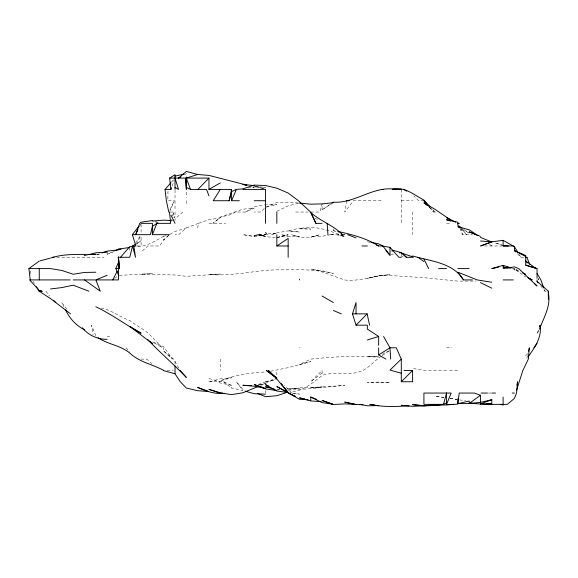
<?xml version="1.0" encoding="UTF-8"?>
<svg xmlns="http://www.w3.org/2000/svg" width="578" height="578" viewBox="0 0 578 578"><rect width="100%" height="100%" fill="white"/><g stroke="black" fill="none" stroke-linecap="round" stroke-linejoin="round"><path stroke-width="0.43" stroke-dasharray="2.89 2.17" d="M30.367 273.827L30.432 269.478M167.988 191.152L167.822 200.725L174.339 200.725L169.816 211.23M346.656 200.725L344.719 212.039L353.44 200.725L383.236 200.725M197.647 227.992L198.456 223.354L208.961 219.727L220.276 217.827L212.892 223.354L220.276 217.169L242.897 209.2L254.212 208.051L245.607 212.039L234.798 212.039L231.59 214.409L220.276 217.169M526.883 358.244L527.504 355.629M171.341 220.926L171.803 219.315M172.721 216.078L173.877 212.039L169.47 212.039M538.429 330.009L537.049 334.033L539.05 330.009M172.071 186.181L174.137 180.524M172.663 215.269L173.877 212.039M136.603 244.364L140.707 235.477M139.529 226.583L140.692 224.163M169.975 209.612L174.339 200.725M135.772 242.962L140.599 235.419M175.018 216.324L173.942 217.733L175.018 216.324L175.018 212.039M171.5 182.092L173.848 179.433M168.617 235.253L163.704 239.928L159.607 245.982L147.816 245.982L141.083 252.087M264.291 208.499L260.577 212.039L254.212 212.039M168.819 235.253L163.704 239.928L163.704 236.308L166.175 235.607M198.456 223.354L186.333 227.934L178.718 234.668L175.018 234.668M182.908 212.039L175.018 218.874L175.018 220.63M114.69 278.415L117.197 276.414M381.487 356.127C374.84 360.311 369.985 366.914 362.876 370.426C350.087 376.683 335.348 370.809 322.091 375.462C312.575 382.961 302.605 391.609 289.896 392.187M322.091 373.056L310.783 381.74L322.091 370.426L322.091 375.462M136.74 243.902L141.083 240.788L136.813 243.381M382.195 355.643L389.977 350.311L381.675 354.538M310.783 212.039L319.815 212.039L322.091 203.897L322.091 209.792L331.996 203.145M322.091 209.792L331.902 203.622M171.326 221.114L173.544 219.77M245.607 212.039L254.212 206.96L264.659 204.814M184.006 174.953L186.333 173.602L186.333 176.283M169.954 234.263L175.018 231.467L186.333 227.934M163.704 236.308C155.301 240.867 146.588 246.539 136.726 246.842M254.212 236.077L256.914 234.668L265.526 234.617L254.212 236.655L242.897 234.668L254.212 236.077L254.212 236.655M276.84 211.31L288.155 205.826L299.469 203.073L288.155 202.177L276.84 202.524L266.335 206.975M107.14 251.885L107.14 254.248L113.606 251.351M260.678 385.432L276.009 378.684M107.14 254.248L114.415 251.488M258.25 384.493L266.01 381.74M96.634 254.826L99.864 253.677M265.526 381.877L276.009 378.604M209.879 381.74L220.276 378.807L231.59 377.788L220.276 380.743C234.74 375.216 250.093 372.629 265.526 372.022M310.783 237.197L319.8 234.668L310.783 237.197L299.469 237.218L291.55 234.668L299.469 236.749L288.155 236.373L281.132 234.668L288.155 235.969L276.84 237.435M84.511 254.053L84.511 255.823L87.126 255.122M96.699 254.884L101.916 253.511M276.84 237.637L288.155 234.668L278.582 237.009M266.4 207.105L276.84 204.569L266.4 204.626M258.568 385.006L265.526 383.517L258.568 384.926M266.082 381.74L276.84 379.623M390.844 254.58L393.459 254.082M248.121 187.937L254.212 186.86L265.526 187.388L254.212 186.513L264.659 188.977M270.641 371.228L288.155 367.666L310.783 361.568L299.469 364.595L310.783 359.097C333.275 356.872 356.077 355.253 378.662 356.98L367.348 356.828L377.788 356.135M84.511 255.823L87.993 255.36M268.134 233.909L276.84 233.1L271.133 234.668L276.84 232.876L288.155 230.868L299.469 232.053L288.155 230.897L299.469 228.144L310.783 229.061L299.469 228.823C315.017 224.575 330.471 230.962 344.719 236.778L337.682 234.668L344.719 236.192L333.405 234.336L329.828 234.668L333.405 234.22L322.091 236.236L310.783 236.944M119.321 275.359L152.39 273.64L141.083 274.131L175.018 274.984L186.333 276.298L220.276 274.044L208.961 274.463C231.764 276.631 254.147 270.338 276.84 269.839C295.741 269.89 314.902 268.691 333.405 273.452L322.091 270.714L310.783 269.175L322.091 271.956L344.719 279.983C360.166 281.818 374.717 275.186 389.977 274.68L378.662 275.894L367.348 278.358L378.662 275.735L389.977 275.482L423.912 277.693L457.855 281.118L476.127 281.053M288.155 390.128L299.469 389.586L344.719 385.41L310.783 387.715L322.091 386.949L299.469 387.917L288.155 389.232L299.469 388.315L286.413 388.597M401.291 253.019L401.291 256.379L403.025 256.314M264.175 234.668L265.526 234.617L254.212 235.499L265.526 235.925L257.427 234.668L265.526 236.445L259.247 234.668L265.526 236.684L275.973 237.565M277.707 389.724L279.449 389.716M401.291 200.725L412.598 200.725M423.912 200.725L418.645 200.725L413.812 195.819M295.661 212.039L308.168 212.039M429.548 207.379L433.493 212.039L435.227 212.039L432.712 209.525M208.961 223.354L225.666 223.354M446.541 223.354L451.086 223.354M459.878 228.202L462.573 234.668L472.334 234.668M136.813 245.982L141.083 245.982L141.083 235.802M484.516 245.982L502.26 245.982M56.709 257.289L104.011 257.289M517.346 253.634L520.857 257.289L525.734 257.289M540.755 285.973L544.996 291.233L548.363 291.233M107.14 336.49L109.733 336.49M299.469 347.797L300.047 347.797M446.541 347.797L451.931 347.797M141.083 359.111L146.826 359.111L151.776 363.656M167.136 370.426L173.147 370.426M446.541 370.426L423.912 370.426L412.598 368.396M449.547 370.426L457.855 370.426M208.961 381.74L223.534 381.74L231.59 385.353L231.59 388.055L242.897 390.497L236.366 381.74L242.897 389.37L245.325 390.157M488.424 393.054L490.953 393.054M401.291 256.379L403.025 256.437M276.84 389.731L279.449 389.825M443.933 397.411L435.227 396.335L443.933 397.498M292.439 393.17L299.469 394.117L292.519 393.17M450.024 398.394L456.981 399.47M459.597 399.882L465.687 400.821M450.024 398.293L457.855 399.55M333.405 228.881L333.405 230.6L336.02 231.077M231.59 385.353L220.276 382.947L217.523 381.74M101.049 308.038C111.496 309.844 119.805 317.17 129.768 320.458C136.762 326.295 145.345 329.453 151.515 336.49L162.331 347.797L152.39 341.793L163.704 346.684L172.374 359.111L163.704 351.128L163.704 347.797M154.933 221.75L157.469 222.436M252.6 187.164L254.212 187.619L252.6 187.07M208.961 378.503L220.276 381.74M511.906 268.105L513.502 268.604M503.106 245.412L495.028 242.868L502.304 245.151M256.639 186.369L265.526 189.179M155.778 221.677L158.314 222.516M314.822 218.376L318.052 219.481M367.348 241.582L369.776 242.522M516.038 270.396L520.077 272.079M333.405 230.6L338.73 232.97M515.93 269.384L520.453 271.711M461.627 228.823L468.411 232.739M464.221 229.726L469.17 233.172M515.836 269.673L525.734 277.122M489.667 244.371L491.784 245.982L489.79 244.284M223.534 381.74L231.59 388.055M513.018 268.604L514.42 269.724M163.704 351.128L173.617 359.111L178.79 368.128M429.237 207.155L435.227 212.039M391.248 250.621L392.52 251.733M291.652 393.054L284.224 385.468M461.338 229.04L466.562 234.668L462.212 229.011M126.127 347.797L129.768 352.356M429.591 207.09L433.493 212.039M66.752 309.006L61.882 302.764L63.941 306.73M45.9 291.233L49.535 295.972M32.989 281.327L34.434 283.43M519.015 254.255L520.857 257.289M95.825 335.637L91.454 325.176L93.08 334.749M544.404 289.614L544.996 291.233M460.767 228.202L462.573 234.668M538.32 278.293L538.747 279.918L538.486 278.184M412.598 212.039L412.598 234.668M401.291 189.411L401.291 223.354M276.84 372.051L276.84 377.34M265.526 390.511L265.526 393.054M220.276 359.111L220.276 370.426M186.333 192.113L186.333 197.647M186.333 200.725L186.333 204.995M175.018 190.068L175.018 200.01M175.018 200.725L175.018 210.565M175.018 361.236L175.018 364.219M141.083 224.322L141.083 233.057M129.768 247.348L129.768 252.073M527.635 353.808L525.734 355.607L527.635 353.808M378.662 382.101L367.348 382.426L389.977 382.665L378.662 382.101"/><path stroke-width="0.87" d="M548.363 296.052L548.37 291.233M70.545 313.861L50.575 298.624L39.261 291.254L39.261 290.452L42.078 291.233L39.239 291.233L39.261 290.452L29.601 279.918L70.133 279.918M458.722 403.408L469.17 403.617L469.17 401.031L457.855 403.675L459.207 393.054L474.43 393.054L480.484 395.251L480.484 402.367L469.17 403.48L480.484 395.251M516.956 385.223L517.556 381.74L516.573 393.054L514.42 398.394L507.318 404.369L503.106 404.369M220.276 189.411L213.246 200.725L229.155 200.725L231.59 189.411L208.961 189.411L208.961 178.096L186.333 178.096L190.494 189.411L206.519 189.411L208.961 195.848M528.53 351.279L529.354 347.797L528.321 359.111L522.866 370.426L516.436 390.627M135.389 244.248L132.543 245.982L129.768 257.289L117.955 257.289M229.155 200.725L231.59 191.636L236.359 189.411L242.897 188.854L254.212 185.09L265.526 185.516L276.84 188.197L288.155 193.045L298.443 200.725L310.559 212.039M378.662 345.362L378.662 336.49L367.348 329.077L367.348 325.176L356.034 325.176L352.493 313.861L356.034 302.547L356.034 313.861M539.534 326.787L540.083 325.176C542.063 337.473 534.715 347.392 528.133 356.85M168.783 212.039L166.37 200.725L165.041 189.411L170.893 189.411L171.485 187.799M169.433 234.668L152.39 234.668L156.884 223.354L170.647 223.354L169.47 212.039M118.454 274.947L115.867 268.604L118.454 262.21M239.386 200.725L231.59 200.725L236.359 189.411M137.983 229.82L135.664 234.668L139.71 223.354L141.083 222.205L152.39 220.558L152.39 221.063L163.704 220.153L170.669 220.529M539.447 329.2C543.725 317.669 551.137 305.834 548.363 293.082M112.804 279.918L117.24 271.104M533.956 347.797L537.049 343.354M120.52 257.289L129.768 246.582L135.852 245.982L132.376 234.668L138.908 226.179M165.041 189.411L170.907 182.756M197.914 189.411L208.961 178.096M356.034 325.176L367.146 313.861L369.58 325.176M412.598 370.426L412.598 381.74L401.291 381.74L412.598 370.426L404.036 370.426M385.923 359.111L378.662 354.885L389.977 347.797L396.298 347.797L401.291 359.111L389.977 370.072L401.291 373.251M30.273 279.918L28.9 268.604L39.261 261.097M156.884 223.354L152.39 226.417L150.424 234.668L132.376 234.668M331.996 203.145L333.405 202.199C355.318 203.572 373.735 185.336 395.966 189.411M276.84 234.668L276.84 245.982L288.155 238.411L288.155 257.289M170.893 189.411L169.657 178.096L175.018 174.679L175.018 189.411M180.9 176.752L178.573 178.096L186.333 171.449L197.647 174.477L208.961 175.416L246.943 185.133M208.961 189.411L220.276 182.93M446.541 402.924L443.485 404.369L435.227 405.416L412.598 406.327L401.291 405.315L403.025 405.351M115.217 250.628L118.454 249.183L129.768 247.406M50.575 258.055C65.025 253.171 80.761 254.754 95.825 254.327L94.084 254.551M258.25 386.436L242.897 392.773L231.59 394.593L220.818 393.054L208.961 389.377L220.276 393.054L222.768 393.054M84.511 279.918L100.312 291.233L95.825 279.918L107.14 275.28M287.447 392.224L276.84 395.72L265.526 396.71L257.513 393.387M480.484 403.921L491.799 404.34L480.484 403.921L491.799 399.701L491.799 404.347L501.791 404.369M102.292 252.817L107.14 251.098L118.454 249.949M186.333 178.096L197.647 174.477M367.348 339.98L378.662 336.49M511.104 267.86L503.106 265.353L491.799 268.604L498.756 267.087M40.128 260.859L49.701 258.287M88.86 254.652L95.825 252.788L107.14 252.138M480.484 402.367L491.799 399.701M175.018 176.117L183.725 174.18M399.55 252.918L401.291 252.586L406.421 257.289L413.393 257.289M457.855 404.044L446.541 404.947L428.269 405.33M503.106 268.604L514.42 266.892L518.762 268.604L537.049 286.009L534.585 283.798M517.635 251.979L514.42 246.669L503.106 240.354L491.799 241.835L480.484 241.012M50.575 288.942L61.882 287.591L73.196 285.178L88.911 291.233M333.405 202.668L322.091 203.897L310.783 204.179L299.469 203.073M435.227 404.853L423.912 405.908L412.598 404.643L420.437 405.33M409.123 405.872C396.075 406.544 382.643 407.259 369.826 404.369L375.129 405.07M426.528 405.453L422.171 405.474M392.289 189.295C404.224 185.979 414.086 194.981 423.912 200.082L429.028 206.382M450.204 404.369L446.541 404.593L453.203 404.369M224.43 393.329C215.095 394.261 205.985 391.335 197.647 387.39L208.152 391.219M378.662 405.539L367.348 405.828L359.913 404.369L362.392 404.521M95.825 272.231L84.511 272.433L73.196 274.247L61.882 270.482L50.575 268.604L28.9 268.604M118.454 249.183L121.062 249.161M39.261 291.254L42.078 291.233M169.657 178.096L185.755 178.096L186.333 187.38L190.494 189.411M242.897 189.411L265.526 189.411L265.526 223.354M381.574 189.411L383.25 189.411M394.088 189.411L401.291 189.411M254.212 200.725L265.526 200.725M346.656 200.725L349.199 200.725M141.083 223.354L152.39 223.354L152.39 234.668M344.719 234.668L342.53 234.668C333.325 225.247 320.544 221.222 310.783 212.56L315.913 223.354L322.091 223.354M457.855 223.354L459.416 223.354M276.84 245.982L288.155 245.982M361.965 245.982L367.348 245.982M376.235 245.036L378.662 245.982L382.824 245.982L389.977 255.23L389.977 247.341L382.701 246.112M52.396 257.289L54.122 257.289M401.291 257.289L398.878 257.289L389.977 247.341M525.734 257.289L527.093 257.289M115.867 268.604L119.53 268.604L118.454 257.289M438.55 268.604L446.541 268.604M457.855 268.604L469.17 268.604M73.196 279.918L94.713 279.918M95.825 279.918L118.454 279.918L118.454 256.827M412.598 255.924C430.444 261.292 452.798 262.412 463.513 279.918L472.479 279.918M503.106 279.918L513.264 279.918M352.493 313.861L367.146 313.861M481.041 393.054L487.579 393.054M491.799 393.054L495.556 393.054M512.187 393.054L514.42 393.054M503.106 240.354L503.106 245.932L513.387 245.982M503.106 245.932L508.467 245.982M362.998 404.745L354.242 404.369L344.719 402.093L354.292 404.015M265.526 394.174L254.212 393.705L245.448 391.263M514.42 246.669L514.42 250.585L525.734 255.541L525.734 265.143L537.049 268.647L537.049 278.3M356.034 404.369L344.719 403.885L333.405 404.484L322.091 400.467L332.596 404.087M251.603 385.678L242.897 385.259L254.212 386.22L265.526 388.337L254.212 384.558L265.526 388.9L276.84 390.598M308.168 399.781L299.469 399.29L288.574 393.054L295.575 396.587L288.501 393.054L276.84 379.009L268.286 370.426L276.84 378.38L266.248 370.426L276.132 377.434M321.224 401.645L310.783 400.944L299.469 397.874L304.685 398.827M208.087 391.458L197.647 390.706L186.333 388.019L180.285 381.74L175.018 373.764L175.018 365.953M503.106 404.383L500.851 404.369L503.106 405.135L503.106 397.129M488.316 403.719L490.924 403.957M486.575 403.697L490.924 404.13M470.911 403.126L480.484 404.087M254.212 185.603L242.897 184.447L246.134 185.35M503.106 265.353L503.106 267.115L510.071 267.91M107.14 339.358C97.559 339.43 88.355 335.247 82.314 327.791M503.106 267.115L508.062 267.86M332.538 404.232L322.091 402.591L310.783 397.028L310.783 400.373M268.134 387.231L265.526 386.798L275.099 389.406M337.762 231.402C351.879 234.516 366.315 238.194 378.662 245.982M491.799 282.245L477.218 279.918L457.855 272.187L463.513 279.918M370.83 242.29L378.662 243.88L382.824 245.982M507.441 267.166L510.901 267.99M392.585 250.223L401.291 252.586L406.421 257.289M163.704 370.679L175.018 373.764M525.734 265.143L537.013 268.604M450.58 221.049L446.541 219.77L457.855 222.227L457.855 225.29L462.097 228.245M401.291 253.019L412.598 256.755M477.811 235.499L469.17 231.857L480.484 236.373M347.775 234.668L356.034 237.948M480.484 237.399L491.799 242.001M310.783 397.028L316.441 399.369M523.314 273.423L525.734 274.434L522.722 272.881M333.405 310.473L341.309 313.861M528.978 278.524L532.215 279.918L527.895 277.505M341.013 233.989L342.53 234.668M268.763 386.169L265.526 384.681L276.84 391.031L288.155 392.563L276.84 386.552L288.155 392.881M163.704 370.426C152.484 364.234 139.276 362.189 129.768 353.028C120.354 345.247 108.014 344.502 98.087 337.747M480.484 282.62L491.799 288.191M95.825 306.766C111.67 314.215 125.672 324.915 141.083 333.21L129.768 326.389L152.39 343.635L149.81 341.251M455.594 222.19L446.541 217.53L449.359 219.322M525.734 256.516L514.42 250.585L515.59 251.806M175.018 187.438L178.551 189.411L175.018 178.096M459.365 227.522L457.855 226.655L469.17 229.791L476.482 234.668M322.091 296.023L333.405 302.547M403.805 189.411L406.739 191.137M84.511 329.821C76.079 325.573 69.541 318.413 65.581 309.895M450.768 220.124L435.227 209.453L423.912 202.813L427.243 205.522M417.966 257.289L423.912 261.581M536.088 268.604L525.734 260.945L527.331 263.033M537.049 279.918L537.049 281.37L548.363 291.196L548.363 299.296M147.621 339.445C160.019 352.623 173.862 364.357 186.333 377.434L180.047 370.426M53.487 300.228L55.82 302.547M429.57 206.382L423.912 200.725L427.294 204.72M385.931 250.606L389.977 255.23M537.049 281.37L538.111 282.685M284.434 387.889L288.155 392.672L283.899 387.224M265.526 232.479L267.159 234.668M36.356 286.71L39.239 291.233M537.049 273.401L540.849 279.918L543.811 288.003M383.597 336.49L389.977 347.797L390.685 359.111M423.912 258.98L428.666 268.604M171.052 215.269L175.018 223.354M310.783 212.379L315.913 223.354M526.825 257.289L529.881 264.565M132.543 245.982L135.512 257.289L133.843 245.982M118.454 257.6L119.53 268.604M327.191 223.354L327.928 234.668M185.755 178.096L186.333 189.411L186.333 177.244M514.42 268.604L514.42 269.912M457.855 398.625L457.855 403.675M401.291 359.111L401.291 381.74M378.662 347.797L378.662 354.885M299.469 279.152L299.469 279.918M276.84 212.039L276.84 223.354M231.59 189.411L231.59 200.725M39.261 268.604L39.261 279.918M446.541 393.054L443.485 404.369L423.912 404.369L423.912 393.054L451.18 393.054L446.541 404.369L446.541 393.054M491.799 241.835L480.614 245.982L491.799 241.857M282.837 385.837L281.24 383.792L282.837 385.851"/></g></svg>
